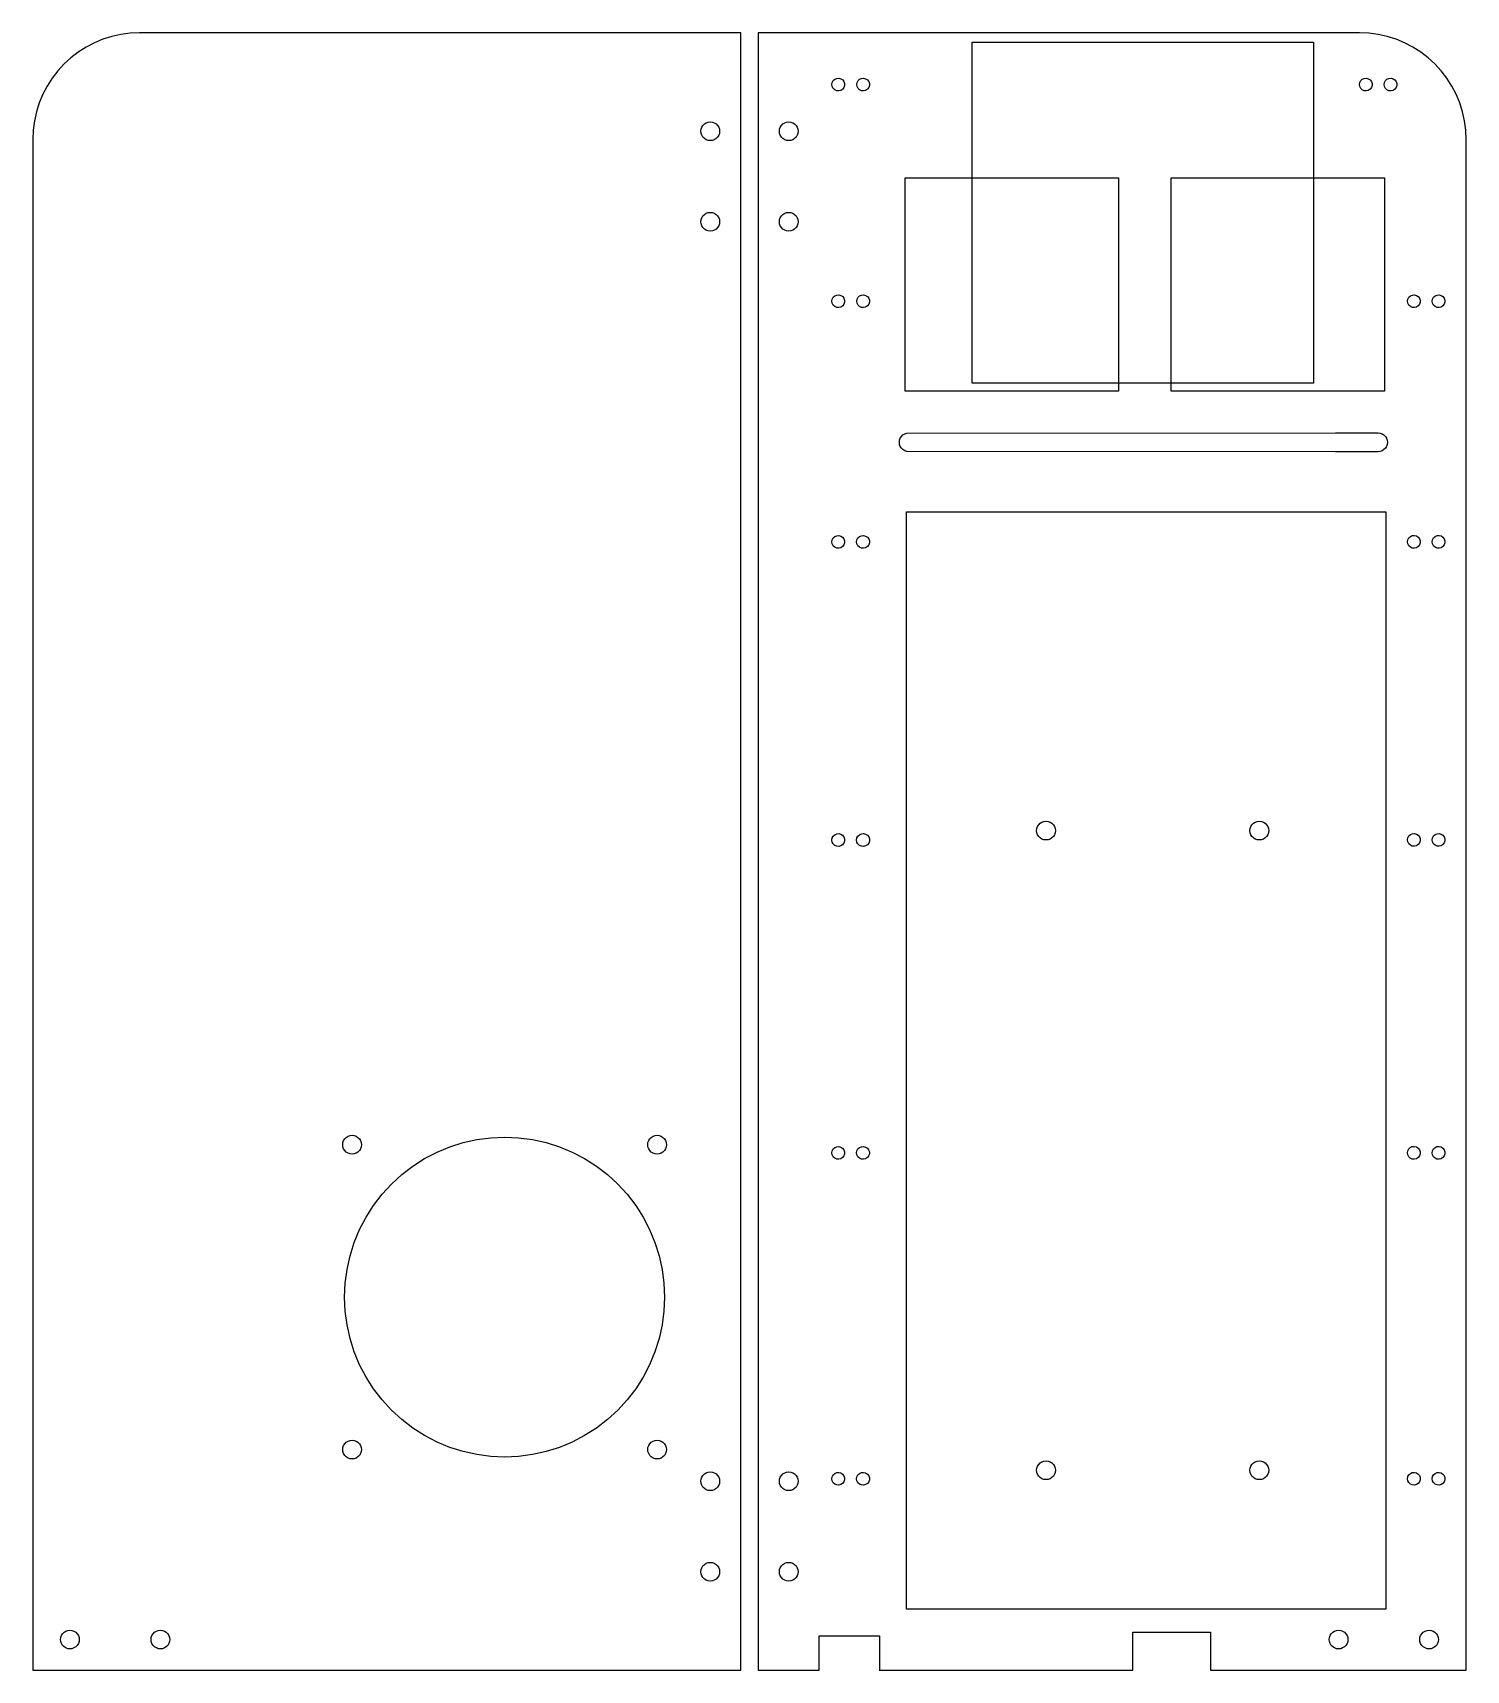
# Model space of a CAD drawing. Extents: x 0 to 336, y 0 to 384.
import ezdxf

# ---------------------------------------------------------------- set-up
doc = ezdxf.new("R2010")
doc.units = 0
doc.layers.get('0').update_dxf_attribs({"linetype": 'CONTINUOUS'})

msp = doc.modelspace()

# ---------------------------------------------------------------- linework, layer by layer
at = {"color": 7}
for points in [[(166.141106, 384.140713), (25.141112, 384.140713), (22.962111, 384.046363), (20.800111, 383.761375), (18.671111, 383.289358), (16.591111, 382.633361), (14.576112, 381.799366), (12.641112, 380.792369), (10.802106, 379.620356), (9.071108, 378.29236), (7.46311, 376.819357), (5.990107, 375.211368), (4.662111, 373.480358), (3.49011, 371.641373), (2.48311, 369.706372), (1.649109, 367.691359), (0.993112, 365.611353), (0.521109, 363.482356), (0.23611, 361.320362), (0.141111, 359.141352), (0.141111, 0.141368), (166.141106, 0.141368), (166.141106, 329.954071), (166.141106, 384.141359), (166.141106, 384.141359), (166.141106, 384.141359), (166.141106, 384.140713)], [(336.141145, 0.141368), (336.141145, 359.141352), (336.046149, 361.320362), (335.761161, 363.482356), (335.289144, 365.611353), (334.633147, 367.691359), (333.799152, 369.706372), (332.792155, 371.641373), (331.620142, 373.480358), (330.292117, 375.211368), (328.819143, 376.819357), (327.211154, 378.29236), (325.480144, 379.620356), (323.641127, 380.792369), (321.706127, 381.799366), (319.691117, 382.633361), (317.611111, 383.289358), (315.482111, 383.761375), (313.320091, 384.046363), (311.14111, 384.140713), (170.141098, 384.140713), (170.141098, 329.72982), (170.141098, 0.141368), (184.507426, 0.166203), (184.473698, 8.175049), (198.600842, 8.175049), (198.600842, 0.190954), (198.535959, 0.166119), (258.010708, 0.145516), (257.965694, 9.037718), (276.213584, 9.037718), (276.213584, 0.149721), (276.256002, 0.145488), (336.141145, 0.141255), (336.141145, 0.141255), (336.141145, 0.141368), (336.141145, 0.141368)], [(220.334482, 381.968253), (300.334482, 381.968253), (300.334482, 301.968251), (220.334482, 301.968251), (220.334482, 381.968253), (220.334482, 381.968253), (220.334482, 381.968253)], [(159.895673, 359.059367), (159.430655, 358.896355), (158.94111, 358.841378), (158.45157, 358.896355), (157.98658, 359.059367), (157.569428, 359.321354), (157.221081, 359.669362), (156.958981, 360.086376), (156.79628, 360.551363), (156.741134, 361.041357), (156.79628, 361.531351), (156.958981, 361.996369), (157.221081, 362.413352), (157.569428, 362.76136), (157.98658, 363.023378), (158.45157, 363.186359), (158.94111, 363.241364), (159.430655, 363.186359), (159.895673, 363.023378), (160.312797, 362.76136), (160.661144, 362.413352), (160.923244, 361.996369), (161.085973, 361.531351), (161.141116, 361.041357), (161.085973, 360.551363), (160.923244, 360.086376), (160.661144, 359.669362), (160.312797, 359.321354), (159.895673, 359.059367), (159.895673, 359.059367), (159.895673, 359.059367), (159.895673, 359.059367), (159.895673, 359.059367)], [(175.358967, 360.086376), (175.196266, 360.551363), (175.141088, 361.041357), (175.196266, 361.531351), (175.358967, 361.996369), (175.621095, 362.413352), (175.969414, 362.76136), (176.386623, 363.023378), (176.851499, 363.186359), (177.341095, 363.241364), (177.830613, 363.186359), (178.295602, 363.023378), (178.712811, 362.76136), (179.061102, 362.413352), (179.323198, 361.996369), (179.485902, 361.531351), (179.541105, 361.041357), (179.485902, 360.551363), (179.323198, 360.086376), (179.061102, 359.669362), (178.712811, 359.321354), (178.295602, 359.059367), (177.830613, 358.896355), (177.341095, 358.841378), (176.851499, 358.896355), (176.386623, 359.059367), (175.969414, 359.321354), (175.621095, 359.669362), (175.358967, 360.086376), (175.358967, 360.086376), (175.358967, 360.086376), (175.358967, 360.086376), (175.358967, 360.086376)], [(204.665549, 350.109556), (254.665551, 350.109556), (254.665551, 300.109555), (204.665549, 300.109555), (204.665549, 350.109556), (204.665549, 350.109556), (204.665549, 350.109556)], [(266.953196, 350.109112), (316.953194, 350.109112), (316.953194, 300.109114), (266.953196, 300.109114), (266.953196, 350.109112), (266.953196, 350.109112), (266.953196, 350.109112)], [(161.141116, 339.821381), (161.085973, 339.331356), (160.923244, 338.866367), (160.661144, 338.449355), (160.312797, 338.101375), (159.895673, 337.83936), (159.430655, 337.676377), (158.94111, 337.621372), (158.45157, 337.676377), (157.98658, 337.83936), (157.569428, 338.101375), (157.221081, 338.449355), (156.958981, 338.866367), (156.79628, 339.331356), (156.741134, 339.821381), (156.79628, 340.311373), (156.958981, 340.776362), (157.221081, 341.193374), (157.569428, 341.541354), (157.98658, 341.803369), (158.45157, 341.966352), (158.94111, 342.021357), (159.430655, 341.966352), (159.895673, 341.803369), (160.312797, 341.541354), (160.661144, 341.193374), (160.923244, 340.776362), (161.085973, 340.311373), (161.141116, 339.821381), (161.141116, 339.821381), (161.141116, 339.821381), (161.141116, 339.821381), (161.141116, 339.821381)], [(179.485902, 340.311373), (179.541105, 339.821381), (179.485902, 339.331356), (179.323198, 338.866367), (179.061102, 338.449355), (178.712811, 338.101375), (178.295602, 337.83936), (177.830613, 337.676377), (177.341095, 337.621372), (176.851499, 337.676377), (176.386623, 337.83936), (175.969414, 338.101375), (175.621095, 338.449355), (175.358967, 338.866367), (175.196266, 339.331356), (175.141088, 339.821381), (175.196266, 340.311373), (175.358967, 340.776362), (175.621095, 341.193374), (175.969414, 341.541354), (176.386623, 341.803369), (176.851499, 341.966352), (177.341095, 342.021357), (177.830613, 341.966352), (178.295602, 341.803369), (178.712811, 341.541354), (179.061102, 341.193374), (179.323198, 340.776362), (179.485902, 340.311373), (179.485902, 340.311373), (179.485902, 340.311373), (179.485902, 340.311373), (179.485902, 340.311373)], [(305.476938, 285.896789), (204.986918, 285.951539), (204.521918, 286.114539), (204.104917, 286.376538), (203.756918, 286.725539), (203.494917, 287.142539), (203.331916, 287.607538), (203.276917, 288.096539), (203.331916, 288.586539), (203.495427, 289.050914), (203.756918, 289.468539), (204.104917, 289.816539), (204.521918, 290.078539), (204.986918, 290.241539), (305.476938, 290.296789), (315.476946, 290.296789), (315.966941, 290.241589), (316.43193, 290.078888), (316.848942, 289.816788), (317.19695, 289.468489), (317.458937, 289.051289), (317.621948, 288.586288), (317.676953, 288.096788), (317.621948, 287.607287), (317.458937, 287.142287), (317.19695, 286.725089), (316.848942, 286.376787), (316.43193, 286.114687), (315.966941, 285.951989), (315.476946, 285.896789), (305.476938, 285.896789), (305.476938, 285.896789)], [(204.978675, 271.825983), (317.311645, 271.825983), (317.311645, 14.493299), (204.978675, 14.493299), (204.978675, 229.826267), (204.978675, 271.825983)], [(235.659016, 196.086369), (235.496202, 196.551366), (235.441115, 197.041363), (235.496202, 197.531366), (235.659016, 197.996367), (235.921118, 198.413364), (236.269409, 198.761367), (236.686618, 199.023365), (237.151607, 199.186365), (237.641122, 199.241367), (238.130608, 199.186365), (238.595597, 199.023365), (239.012806, 198.761367), (239.361125, 198.413364), (239.623194, 197.996367), (239.785898, 197.531366), (239.841097, 197.041363), (239.785898, 196.551366), (239.623194, 196.086369), (239.361125, 195.669365), (239.012806, 195.321369), (238.595597, 195.059368), (238.130608, 194.896364), (237.641122, 194.841365), (237.151607, 194.896364), (236.686618, 195.059368), (236.269409, 195.321369), (235.921118, 195.669365), (235.659016, 196.086369), (235.659016, 196.086369), (235.659016, 196.086369), (235.659016, 196.086369), (235.659016, 196.086369)], [(289.623133, 196.086369), (289.36109, 195.669365), (289.01311, 195.321369), (288.596098, 195.059368), (288.131109, 194.896364), (287.641115, 194.841365), (287.151092, 194.896364), (286.686131, 195.059368), (286.269091, 195.321369), (285.921083, 195.669365), (285.659096, 196.086369), (285.496113, 196.551366), (285.441108, 197.041363), (285.496113, 197.531366), (285.659096, 197.996367), (285.921083, 198.413364), (286.269091, 198.761367), (286.686131, 199.023365), (287.151092, 199.186365), (287.641115, 199.241367), (288.131109, 199.186365), (288.596098, 199.023365), (289.01311, 198.761367), (289.36109, 198.413364), (289.623133, 197.996367), (289.786088, 197.531366), (289.841093, 197.041363), (289.786088, 196.551366), (289.623133, 196.086369), (289.623133, 196.086369), (289.623133, 196.086369), (289.623133, 196.086369), (289.623133, 196.086369)], [(74.501609, 121.246366), (74.036609, 121.409364), (73.619411, 121.671365), (73.271112, 122.019367), (73.009006, 122.436368), (72.846311, 122.901365), (72.791111, 123.391365), (72.846311, 123.881365), (73.009006, 124.346366), (73.271112, 124.763366), (73.619411, 125.111369), (74.036609, 125.373364), (74.501609, 125.536364), (74.99111, 125.591367), (75.480712, 125.536364), (75.945706, 125.373364), (76.362808, 125.111369), (76.71111, 124.763366), (76.97321, 124.346366), (77.135911, 123.881365), (77.191111, 123.391365), (77.135911, 122.901365), (76.97321, 122.436368), (76.71111, 122.019367), (76.362808, 121.671365), (75.945706, 121.409364), (75.480712, 121.246366), (74.99111, 121.191364), (74.501609, 121.246366), (74.501609, 121.246366), (74.501609, 121.246366), (74.501609, 121.246366), (74.501609, 121.246366)], [(146.963311, 97.347066), (147.671412, 94.153169), (148.098408, 90.909668), (148.241108, 87.641365), (148.098408, 84.373065), (147.671412, 81.129564), (146.963311, 77.935666), (145.979611, 74.815564), (144.727611, 71.793168), (143.21711, 68.891364), (141.459311, 66.132264), (139.46781, 63.536866), (137.257607, 61.124868), (134.845611, 58.914665), (132.250211, 56.923166), (129.491111, 55.165365), (126.589307, 53.654867), (123.566911, 52.402864), (120.446808, 51.419164), (117.252911, 50.711069), (114.00941, 50.284067), (110.74111, 50.141366), (107.472807, 50.284067), (104.229306, 50.711069), (101.035412, 51.419164), (97.915307, 52.402864), (94.89291, 53.654867), (91.991107, 55.165365), (89.232012, 56.923166), (86.636612, 58.914665), (84.224611, 61.124868), (82.01441, 63.536866), (80.022912, 66.132264), (78.265212, 68.891364), (76.754612, 71.793168), (75.502612, 74.815564), (74.518907, 77.935666), (73.810811, 81.129564), (73.383812, 84.373065), (73.241112, 87.641365), (73.383812, 90.909668), (73.810811, 94.153169), (74.518907, 97.347066), (75.502612, 100.467366), (76.754612, 103.489367), (78.265212, 106.391365), (80.022912, 109.150364), (82.01441, 111.746368), (84.224611, 114.157367), (86.636612, 116.368364), (89.232012, 118.359369), (91.991107, 120.117367), (94.89291, 121.628365), (97.915307, 122.879363), (101.035412, 123.863365), (104.229306, 124.571367), (107.472807, 124.998364), (110.74111, 125.141366), (114.00941, 124.998364), (117.252911, 124.571367), (120.446808, 123.863365), (123.566911, 122.879363), (126.589307, 121.628365), (129.491111, 120.117367), (132.250211, 118.359369), (134.845611, 116.368364), (137.257607, 114.157367), (139.46781, 111.746368), (141.459311, 109.150364), (143.21711, 106.391365), (144.727611, 103.489367), (145.979611, 100.467366), (146.963311, 97.347066), (146.963311, 97.347066), (146.963311, 97.347066), (146.963311, 97.347066), (146.963311, 97.347066)], [(147.445707, 121.409364), (146.98071, 121.246366), (146.491111, 121.191364), (146.00161, 121.246366), (145.53661, 121.409364), (145.119412, 121.671365), (144.77111, 122.019367), (144.509007, 122.436368), (144.346309, 122.901365), (144.291112, 123.391365), (144.346309, 123.881365), (144.509007, 124.346366), (144.77111, 124.763366), (145.119412, 125.111369), (145.53661, 125.373364), (146.00161, 125.536364), (146.491111, 125.591367), (146.98071, 125.536364), (147.445707, 125.373364), (147.862812, 125.111369), (148.211111, 124.763366), (148.473211, 124.346366), (148.635912, 123.881365), (148.691112, 123.391365), (148.635912, 122.901365), (148.473211, 122.436368), (148.211111, 122.019367), (147.862812, 121.671365), (147.445707, 121.409364), (147.445707, 121.409364), (147.445707, 121.409364), (147.445707, 121.409364), (147.445707, 121.409364)], [(74.501609, 49.746464), (74.036609, 49.909264), (73.619411, 50.171367), (73.271112, 50.519668), (73.009006, 50.936863), (72.846311, 51.401864), (72.791111, 51.891364), (72.846311, 52.380868), (73.009006, 52.845865), (73.271112, 53.263066), (73.619411, 53.611368), (74.036609, 53.873468), (74.501609, 54.036166), (74.99111, 54.091368), (75.480712, 54.036166), (75.945706, 53.873468), (76.362808, 53.611368), (76.71111, 53.263066), (76.97321, 52.845865), (77.135911, 52.380868), (77.191111, 51.891364), (77.135911, 51.401864), (76.97321, 50.936863), (76.71111, 50.519668), (76.362808, 50.171367), (75.945706, 49.909264), (75.480712, 49.746464), (74.99111, 49.691369), (74.501609, 49.746464), (74.501609, 49.746464), (74.501609, 49.746464), (74.501609, 49.746464), (74.501609, 49.746464)], [(148.473211, 52.845865), (148.635912, 52.380868), (148.691112, 51.891364), (148.635912, 51.401864), (148.473211, 50.936863), (148.211111, 50.519668), (147.862812, 50.171367), (147.445707, 49.909264), (146.98071, 49.746464), (146.491111, 49.691369), (146.00161, 49.746464), (145.53661, 49.909264), (145.119412, 50.171367), (144.77111, 50.519668), (144.509007, 50.936863), (144.346309, 51.401864), (144.291112, 51.891364), (144.346309, 52.380868), (144.509007, 52.845865), (144.77111, 53.263066), (145.119412, 53.611368), (145.53661, 53.873468), (146.00161, 54.036166), (146.491111, 54.091368), (146.98071, 54.036166), (147.445707, 53.873468), (147.862812, 53.611368), (148.211111, 53.263066), (148.473211, 52.845865), (148.473211, 52.845865), (148.473211, 52.845865), (148.473211, 52.845865), (148.473211, 52.845865)], [(160.312797, 42.741364), (159.895673, 42.479267), (159.430655, 42.316563), (158.94111, 42.261366), (158.45157, 42.316563), (157.98658, 42.479267), (157.569428, 42.741364), (157.221081, 43.089666), (156.958981, 43.506765), (156.79628, 43.971769), (156.741134, 44.461365), (156.79628, 44.950865), (156.958981, 45.415869), (157.221081, 45.833066), (157.569428, 46.181365), (157.98658, 46.443465), (158.45157, 46.606166), (158.94111, 46.661366), (159.430655, 46.606166), (159.895673, 46.443465), (160.312797, 46.181365), (160.661144, 45.833066), (160.923244, 45.415869), (161.085973, 44.950865), (161.141116, 44.461365), (161.085973, 43.971769), (160.923244, 43.506765), (160.661144, 43.089666), (160.312797, 42.741364), (160.312797, 42.741364), (160.312797, 42.741364), (160.312797, 42.741364), (160.312797, 42.741364)], [(178.712811, 42.741364), (178.295602, 42.479267), (177.830613, 42.316563), (177.341095, 42.261366), (176.851499, 42.316563), (176.386623, 42.479267), (175.969414, 42.741364), (175.621095, 43.089666), (175.358967, 43.506765), (175.196266, 43.971769), (175.141088, 44.461365), (175.196266, 44.950865), (175.358967, 45.415869), (175.621095, 45.833066), (175.969414, 46.181365), (176.386623, 46.443465), (176.851499, 46.606166), (177.341095, 46.661366), (177.830613, 46.606166), (178.295602, 46.443465), (178.712811, 46.181365), (179.061102, 45.833066), (179.323198, 45.415869), (179.485902, 44.950865), (179.541105, 44.461365), (179.485902, 43.971769), (179.323198, 43.506765), (179.061102, 43.089666), (178.712811, 42.741364), (178.712811, 42.741364), (178.712811, 42.741364), (178.712811, 42.741364), (178.712811, 42.741364)], [(238.130608, 49.186168), (238.595597, 49.023467), (239.012806, 48.761365), (239.361125, 48.413069), (239.623194, 47.995865), (239.785898, 47.530867), (239.841097, 47.041364), (239.785898, 46.551765), (239.623194, 46.086764), (239.361125, 45.669665), (239.012806, 45.321367), (238.595597, 45.059267), (238.130608, 44.896568), (237.641122, 44.841369), (237.151607, 44.896568), (236.686618, 45.059267), (236.269409, 45.321367), (235.921118, 45.669665), (235.659016, 46.086764), (235.496202, 46.551765), (235.441115, 47.041364), (235.496202, 47.530867), (235.659016, 47.995865), (235.921118, 48.413069), (236.269409, 48.761365), (236.686618, 49.023467), (237.151607, 49.186168), (237.641122, 49.241365), (238.130608, 49.186168), (238.130608, 49.186168), (238.130608, 49.186168), (238.130608, 49.186168), (238.130608, 49.186168)], [(285.921083, 45.669665), (285.659096, 46.086764), (285.496113, 46.551765), (285.441108, 47.041364), (285.496113, 47.530867), (285.659096, 47.995865), (285.921083, 48.413069), (286.269091, 48.761365), (286.686131, 49.023467), (287.151092, 49.186168), (287.641115, 49.241365), (288.131109, 49.186168), (288.596098, 49.023467), (289.01311, 48.761365), (289.36109, 48.413069), (289.623133, 47.995865), (289.786088, 47.530867), (289.841093, 47.041364), (289.786088, 46.551765), (289.623133, 46.086764), (289.36109, 45.669665), (289.01311, 45.321367), (288.596098, 45.059267), (288.131109, 44.896568), (287.641115, 44.841369), (287.151092, 44.896568), (286.686131, 45.059267), (286.269091, 45.321367), (285.921083, 45.669665), (285.921083, 45.669665), (285.921083, 45.669665), (285.921083, 45.669665), (285.921083, 45.669665)], [(160.923244, 24.19587), (161.085973, 23.730853), (161.141116, 23.241369), (161.085973, 22.75177), (160.923244, 22.286778), (160.661144, 21.869657), (160.312797, 21.521363), (159.895673, 21.259266), (159.430655, 21.096562), (158.94111, 21.041363), (158.45157, 21.096562), (157.98658, 21.259266), (157.569428, 21.521363), (157.221081, 21.869657), (156.958981, 22.286778), (156.79628, 22.75177), (156.741134, 23.241369), (156.79628, 23.730853), (156.958981, 24.19587), (157.221081, 24.613051), (157.569428, 24.96137), (157.98658, 25.223473), (158.45157, 25.386174), (158.94111, 25.441376), (159.430655, 25.386174), (159.895673, 25.223473), (160.312797, 24.96137), (160.661144, 24.613051), (160.923244, 24.19587), (160.923244, 24.19587), (160.923244, 24.19587), (160.923244, 24.19587), (160.923244, 24.19587)], [(176.386623, 25.223473), (176.851499, 25.386174), (177.341095, 25.441376), (177.830613, 25.386174), (178.295602, 25.223473), (178.712811, 24.96137), (179.061102, 24.613051), (179.323198, 24.19587), (179.485902, 23.730853), (179.541105, 23.241369), (179.485902, 22.75177), (179.323198, 22.286778), (179.061102, 21.869657), (178.712811, 21.521363), (178.295602, 21.259266), (177.830613, 21.096562), (177.341095, 21.041363), (176.851499, 21.096562), (176.386623, 21.259266), (175.969414, 21.521363), (175.621095, 21.869657), (175.358967, 22.286778), (175.196266, 22.75177), (175.141088, 23.241369), (175.196266, 23.730853), (175.358967, 24.19587), (175.621095, 24.613051), (175.969414, 24.96137), (176.386623, 25.223473), (176.386623, 25.223473), (176.386623, 25.223473), (176.386623, 25.223473), (176.386623, 25.223473)], [(6.696112, 6.851822), (6.641107, 7.341365), (6.696112, 7.830907), (6.859112, 8.295897), (7.12111, 8.713049), (7.46911, 9.061396), (7.88611, 9.323496), (8.351111, 9.486197), (8.841111, 9.541371), (9.331111, 9.486197), (9.796111, 9.323496), (10.213109, 9.061396), (10.561111, 8.713049), (10.823107, 8.295897), (10.98611, 7.830907), (11.041112, 7.341365), (10.98611, 6.851822), (10.823107, 6.386804), (10.561111, 5.96968), (10.213109, 5.621333), (9.796111, 5.359233), (9.331111, 5.196504), (8.841111, 5.141358), (8.351111, 5.196504), (7.88611, 5.359233), (7.46911, 5.621333), (7.12111, 5.96968), (6.859112, 6.386804), (6.696112, 6.851822), (6.696112, 6.851822), (6.696112, 6.851822), (6.696112, 6.851822), (6.696112, 6.851822)], [(27.91611, 6.851822), (27.861108, 7.341365), (27.91611, 7.830907), (28.07911, 8.295897), (28.341111, 8.713049), (28.689111, 9.061396), (29.106108, 9.323496), (29.571112, 9.486197), (30.061112, 9.541371), (30.551112, 9.486197), (31.016112, 9.323496), (31.43311, 9.061396), (31.781107, 8.713049), (32.043108, 8.295897), (32.206111, 7.830907), (32.26111, 7.341365), (32.206111, 6.851822), (32.043108, 6.386804), (31.781107, 5.96968), (31.43311, 5.621333), (31.016112, 5.359233), (30.551112, 5.196504), (30.061112, 5.141358), (29.571112, 5.196504), (29.106108, 5.359233), (28.689111, 5.621333), (28.341111, 5.96968), (28.07911, 6.386804), (27.91611, 6.851822), (27.91611, 6.851822), (27.91611, 6.851822), (27.91611, 6.851822), (27.91611, 6.851822)], [(304.239083, 8.295897), (304.501127, 8.713049), (304.849107, 9.061396), (305.266118, 9.323496), (305.731079, 9.486197), (306.22113, 9.541371), (306.711124, 9.486197), (307.176085, 9.323496), (307.593125, 9.061396), (307.941105, 8.713049), (308.20312, 8.295897), (308.366132, 7.830907), (308.421109, 7.341365), (308.366132, 6.851822), (308.20312, 6.386804), (307.941105, 5.96968), (307.593125, 5.621333), (307.176085, 5.359233), (306.711124, 5.196504), (306.22113, 5.141358), (305.731079, 5.196504), (305.266118, 5.359233), (304.849107, 5.621333), (304.501127, 5.96968), (304.239083, 6.386804), (304.076128, 6.851822), (304.021123, 7.341365), (304.076128, 7.830907), (304.239083, 8.295897), (304.239083, 8.295897), (304.239083, 8.295897), (304.239083, 8.295897), (304.239083, 8.295897)], [(325.459118, 8.295897), (325.721133, 8.713049), (326.069113, 9.061396), (326.486153, 9.323496), (326.951114, 9.486197), (327.441137, 9.541371), (327.931159, 9.486197), (328.39612, 9.323496), (328.81316, 9.061396), (329.16114, 8.713049), (329.423155, 8.295897), (329.58611, 7.830907), (329.641115, 7.341365), (329.58611, 6.851822), (329.423155, 6.386804), (329.16114, 5.96968), (328.81316, 5.621333), (328.39612, 5.359233), (327.931159, 5.196504), (327.441137, 5.141358), (326.951114, 5.196504), (326.486153, 5.359233), (326.069085, 5.621333), (325.721105, 5.96968), (325.459118, 6.386804), (325.296135, 6.851822), (325.241158, 7.341365), (325.296135, 7.830907), (325.459118, 8.295897), (325.459118, 8.295897), (325.459118, 8.295897), (325.459118, 8.295897), (325.459118, 8.295897)]]:
    msp.add_lwpolyline(points, close=True, dxfattribs=at)
for points in [[(189.088387, 370.494269), (188.596374, 370.535211), (188.144367, 370.73293), (187.780357, 371.067454), (187.545353, 371.500834), (187.46435, 371.987143), (187.545353, 372.473448), (187.780357, 372.906829), (188.144367, 373.241352), (188.596374, 373.439072), (189.088387, 373.480011), (189.567397, 373.359183), (189.980406, 373.089571), (190.283411, 372.700126), (190.444416, 372.233788), (190.444416, 371.740492), (190.283411, 371.274159), (189.980406, 370.884712), (189.567397, 370.615097), (189.088387, 370.494269)], [(194.888516, 370.494269), (194.396504, 370.535211), (193.944494, 370.73293), (193.580487, 371.067454), (193.34548, 371.500834), (193.26448, 371.987143), (193.34548, 372.473448), (193.580487, 372.906829), (193.944494, 373.241352), (194.396504, 373.439072), (194.888516, 373.480011), (195.367523, 373.359183), (195.780536, 373.089571), (196.083541, 372.700126), (196.244543, 372.233788), (196.244543, 371.740492), (196.083541, 371.274159), (195.780536, 370.884712), (195.367523, 370.615097), (194.888516, 370.494269)], [(312.710745, 370.494136), (312.218747, 370.535078), (311.76674, 370.7328), (311.40273, 371.067321), (311.167724, 371.500702), (311.086726, 371.987007), (311.167724, 372.473316), (311.40273, 372.906696), (311.76674, 373.24122), (312.218747, 373.438936), (312.710745, 373.479878), (313.189761, 373.35905), (313.602765, 373.089435), (313.905787, 372.699991), (314.066795, 372.233655), (314.066795, 371.740359), (313.905787, 371.274029), (313.602765, 370.884582), (313.189761, 370.614964), (312.710745, 370.494136)], [(318.510892, 370.494136), (318.018866, 370.535078), (317.566858, 370.7328), (317.202848, 371.067321), (316.967842, 371.500702), (316.886844, 371.987007), (316.967842, 372.473316), (317.202848, 372.906696), (317.566858, 373.24122), (318.018866, 373.438936), (318.510892, 373.479878), (318.989879, 373.35905), (319.402912, 373.089435), (319.705905, 372.699991), (319.866913, 372.233655), (319.866913, 371.740359), (319.705905, 371.274029), (319.402912, 370.884582), (318.989879, 370.614964), (318.510892, 370.494136)], [(189.088319, 319.685758), (188.596307, 319.7267), (188.1443, 319.924419), (187.780289, 320.258943), (187.545286, 320.692324), (187.464282, 321.178629), (187.545286, 321.664938), (187.780289, 322.098318), (188.1443, 322.432842), (188.596307, 322.630558), (189.088319, 322.6715), (189.567329, 322.550672), (189.980339, 322.281057), (190.283344, 321.891613), (190.444349, 321.425277), (190.444349, 320.931981), (190.283344, 320.465648), (189.980339, 320.076201), (189.567329, 319.806586), (189.088319, 319.685758)], [(194.888448, 319.685758), (194.396436, 319.7267), (193.944426, 319.924419), (193.580419, 320.258943), (193.345412, 320.692324), (193.264412, 321.178629), (193.345412, 321.664938), (193.580419, 322.098318), (193.944426, 322.432842), (194.396436, 322.630558), (194.888448, 322.6715), (195.367456, 322.550672), (195.780468, 322.281057), (196.083473, 321.891613), (196.244475, 321.425277), (196.244475, 320.931981), (196.083473, 320.465648), (195.780468, 320.076201), (195.367456, 319.806586), (194.888448, 319.685758)], [(323.999578, 319.685626), (323.507552, 319.726568), (323.055544, 319.924287), (322.691534, 320.25881), (322.456528, 320.692191), (322.37553, 321.178497), (322.456528, 321.664805), (322.691534, 322.098185), (323.055544, 322.432709), (323.507552, 322.630425), (323.999578, 322.671367), (324.478565, 322.55054), (324.891598, 322.280924), (325.194591, 321.89148), (325.355599, 321.425145), (325.355599, 320.931848), (325.194591, 320.465516), (324.891598, 320.076069), (324.478565, 319.806453), (323.999578, 319.685626)], [(329.799696, 319.685626), (329.307698, 319.726568), (328.855663, 319.924287), (328.491681, 320.25881), (328.256674, 320.692191), (328.175648, 321.178497), (328.256674, 321.664805), (328.491681, 322.098185), (328.855663, 322.432709), (329.307698, 322.630425), (329.799696, 322.671367), (330.278712, 322.55054), (330.691716, 322.280924), (330.99471, 321.89148), (331.155717, 321.425145), (331.155717, 320.931848), (330.99471, 320.465516), (330.691716, 320.076069), (330.278712, 319.806453), (329.799696, 319.685626)], [(189.080755, 263.247366), (188.588743, 263.288308), (188.136736, 263.486028), (187.772726, 263.820549), (187.537722, 264.253929), (187.456719, 264.740237), (187.537722, 265.226543), (187.772726, 265.659923), (188.136736, 265.994447), (188.588743, 266.192166), (189.080755, 266.233105), (189.559765, 266.11228), (189.972775, 265.842662), (190.27578, 265.453218), (190.436785, 264.986885), (190.436785, 264.493586), (190.27578, 264.027254), (189.972775, 263.637807), (189.559765, 263.368191), (189.080755, 263.247366)], [(194.880885, 263.247366), (194.388873, 263.288308), (193.936863, 263.486028), (193.572855, 263.820549), (193.337849, 264.253929), (193.256848, 264.740237), (193.337849, 265.226543), (193.572855, 265.659923), (193.936863, 265.994447), (194.388873, 266.192166), (194.880885, 266.233105), (195.359892, 266.11228), (195.772905, 265.842662), (196.07591, 265.453218), (196.236912, 264.986885), (196.236912, 264.493586), (196.07591, 264.027254), (195.772905, 263.637807), (195.359892, 263.368191), (194.880885, 263.247366)], [(323.995175, 263.270466), (323.503177, 263.311408), (323.05117, 263.509125), (322.68716, 263.843648), (322.452153, 264.277026), (322.371127, 264.763334), (322.452153, 265.24964), (322.68716, 265.68302), (323.05117, 266.017544), (323.503177, 266.215263), (323.995175, 266.256205), (324.474219, 266.13538), (324.887223, 265.865762), (325.190217, 265.476318), (325.351225, 265.009985), (325.351225, 264.516686), (325.190217, 264.050351), (324.887223, 263.66091), (324.474219, 263.391291), (323.995175, 263.270466)], [(329.79535, 263.270466), (329.303295, 263.311408), (328.851288, 263.509125), (328.487306, 263.843648), (328.2523, 264.277026), (328.171302, 264.763334), (328.2523, 265.24964), (328.487306, 265.68302), (328.851288, 266.017544), (329.303295, 266.215263), (329.79535, 266.256205), (330.274337, 266.13538), (330.687341, 265.865762), (330.990335, 265.476318), (331.151371, 265.009985), (331.151371, 264.516686), (330.990335, 264.050351), (330.687341, 263.66091), (330.274337, 263.391291), (329.79535, 263.270466)], [(189.080755, 193.341546), (188.588743, 193.382485), (188.136736, 193.580204), (187.772726, 193.914731), (187.537722, 194.348108), (187.456719, 194.834414), (187.537722, 195.320722), (187.772726, 195.754105), (188.136736, 196.088626), (188.588743, 196.286343), (189.080755, 196.327288), (189.559765, 196.20646), (189.972775, 195.936844), (190.27578, 195.547397), (190.436785, 195.081065), (190.436785, 194.587769), (190.27578, 194.121433), (189.972775, 193.731986), (189.559765, 193.462374), (189.080755, 193.341546)], [(194.880885, 193.341546), (194.388873, 193.382485), (193.936863, 193.580204), (193.572855, 193.914731), (193.337849, 194.348108), (193.256848, 194.834414), (193.337849, 195.320722), (193.572855, 195.754105), (193.936863, 196.088626), (194.388873, 196.286343), (194.880885, 196.327288), (195.359892, 196.20646), (195.772905, 195.936844), (196.07591, 195.547397), (196.236912, 195.081065), (196.236912, 194.587769), (196.07591, 194.121433), (195.772905, 193.731986), (195.359892, 193.462374), (194.880885, 193.341546)], [(323.995175, 193.364643), (323.503177, 193.405588), (323.05117, 193.603301), (322.68716, 193.937828), (322.452153, 194.371205), (322.371127, 194.857517), (322.452153, 195.343819), (322.68716, 195.777203), (323.05117, 196.111723), (323.503177, 196.309445), (323.995175, 196.350387), (324.474219, 196.229557), (324.887223, 195.959941), (325.190217, 195.570497), (325.351225, 195.104165), (325.351225, 194.610868), (325.190217, 194.14453), (324.887223, 193.755086), (324.474219, 193.485473), (323.995175, 193.364643)], [(329.79535, 193.364643), (329.303295, 193.405588), (328.851288, 193.603301), (328.487306, 193.937828), (328.2523, 194.371205), (328.171302, 194.857517), (328.2523, 195.343819), (328.487306, 195.777203), (328.851288, 196.111723), (329.303295, 196.309445), (329.79535, 196.350387), (330.274337, 196.229557), (330.687341, 195.959941), (330.990335, 195.570497), (331.151371, 195.104165), (331.151371, 194.610868), (330.990335, 194.14453), (330.687341, 193.755086), (330.274337, 193.485473), (329.79535, 193.364643)], [(189.076302, 119.973493), (188.58429, 120.014435), (188.132283, 120.212157), (187.768275, 120.546678), (187.533272, 120.980061), (187.452268, 121.466364), (187.533272, 121.952675), (187.768275, 122.386053), (188.132283, 122.720577), (188.58429, 122.918293), (189.076302, 122.959235), (189.555312, 122.838407), (189.968322, 122.568792), (190.271329, 122.179348), (190.432332, 121.713012), (190.432332, 121.219716), (190.271329, 120.753383), (189.968322, 120.363939), (189.555312, 120.094321), (189.076302, 119.973493)], [(194.876434, 119.973493), (194.384422, 120.014435), (193.932412, 120.212157), (193.568402, 120.546678), (193.333398, 120.980061), (193.252395, 121.466364), (193.333398, 121.952675), (193.568402, 122.386053), (193.932412, 122.720577), (194.384422, 122.918293), (194.876434, 122.959235), (195.355439, 122.838407), (195.768454, 122.568792), (196.071459, 122.179348), (196.232461, 121.713012), (196.232461, 121.219716), (196.071459, 120.753383), (195.768454, 120.363939), (195.355439, 120.094321), (194.876434, 119.973493)], [(323.969295, 119.980625), (323.477297, 120.021567), (323.02529, 120.219286), (322.66128, 120.553813), (322.426274, 120.98719), (322.345276, 121.473496), (322.426274, 121.959804), (322.66128, 122.393188), (323.02529, 122.727708), (323.477297, 122.925428), (323.969295, 122.96637), (324.448311, 122.845539), (324.861315, 122.575927), (325.164337, 122.186482), (325.325345, 121.720144), (325.325345, 121.226848), (325.164337, 120.760515), (324.861315, 120.371068), (324.448311, 120.101453), (323.969295, 119.980625)], [(329.769442, 119.980625), (329.277416, 120.021567), (328.825408, 120.219286), (328.461398, 120.553813), (328.226392, 120.98719), (328.145394, 121.473496), (328.226392, 121.959804), (328.461398, 122.393188), (328.825408, 122.727708), (329.277416, 122.925428), (329.769442, 122.96637), (330.248458, 122.845539), (330.661462, 122.575927), (330.964455, 122.186482), (331.125463, 121.720144), (331.125463, 121.226848), (330.964455, 120.760515), (330.661462, 120.371068), (330.248458, 120.101453), (329.769442, 119.980625)], [(189.080761, 43.542954), (188.588749, 43.583896), (188.136742, 43.781616), (187.772731, 44.116139), (187.537728, 44.549517), (187.456724, 45.035825), (187.537728, 45.522134), (187.772731, 45.955511), (188.136742, 46.290035), (188.588749, 46.487754), (189.080761, 46.528693), (189.559771, 46.407868), (189.972781, 46.13825), (190.275786, 45.748806), (190.436791, 45.282473), (190.436791, 44.789174), (190.275786, 44.322842), (189.972781, 43.9334), (189.559771, 43.663782), (189.080761, 43.542954)], [(194.88089, 43.542954), (194.388878, 43.583896), (193.936868, 43.781616), (193.572858, 44.116139), (193.337855, 44.549517), (193.256854, 45.035825), (193.337855, 45.522134), (193.572858, 45.955511), (193.936868, 46.290035), (194.388878, 46.487754), (194.88089, 46.528693), (195.359898, 46.407868), (195.77291, 46.13825), (196.075915, 45.748806), (196.236917, 45.282473), (196.236917, 44.789174), (196.075915, 44.322842), (195.77291, 43.9334), (195.359898, 43.663782), (194.88089, 43.542954)], [(323.995175, 43.566054), (323.503177, 43.606996), (323.051198, 43.80471), (322.687188, 44.139236), (322.452153, 44.57262), (322.371184, 45.058922), (322.452153, 45.545228), (322.687188, 45.978611), (323.051198, 46.313138), (323.503177, 46.510851), (323.995175, 46.551793), (324.474219, 46.430968), (324.887223, 46.16135), (325.190245, 45.771903), (325.351225, 45.305573), (325.351225, 44.812274), (325.190245, 44.345942), (324.887223, 43.956498), (324.474219, 43.686879), (323.995175, 43.566054)], [(329.79535, 43.566054), (329.303295, 43.606996), (328.851288, 43.80471), (328.487306, 44.139236), (328.252328, 44.57262), (328.171302, 45.058922), (328.252328, 45.545228), (328.487306, 45.978611), (328.851288, 46.313138), (329.303295, 46.510851), (329.79535, 46.551793), (330.274337, 46.430968), (330.687341, 46.16135), (330.990335, 45.771903), (331.151371, 45.305573), (331.151371, 44.812274), (330.990335, 44.345942), (330.687341, 43.956498), (330.274337, 43.686879), (329.79535, 43.566054)]]:
    msp.add_lwpolyline(points, dxfattribs=at)

doc.saveas('drawing.dxf')
